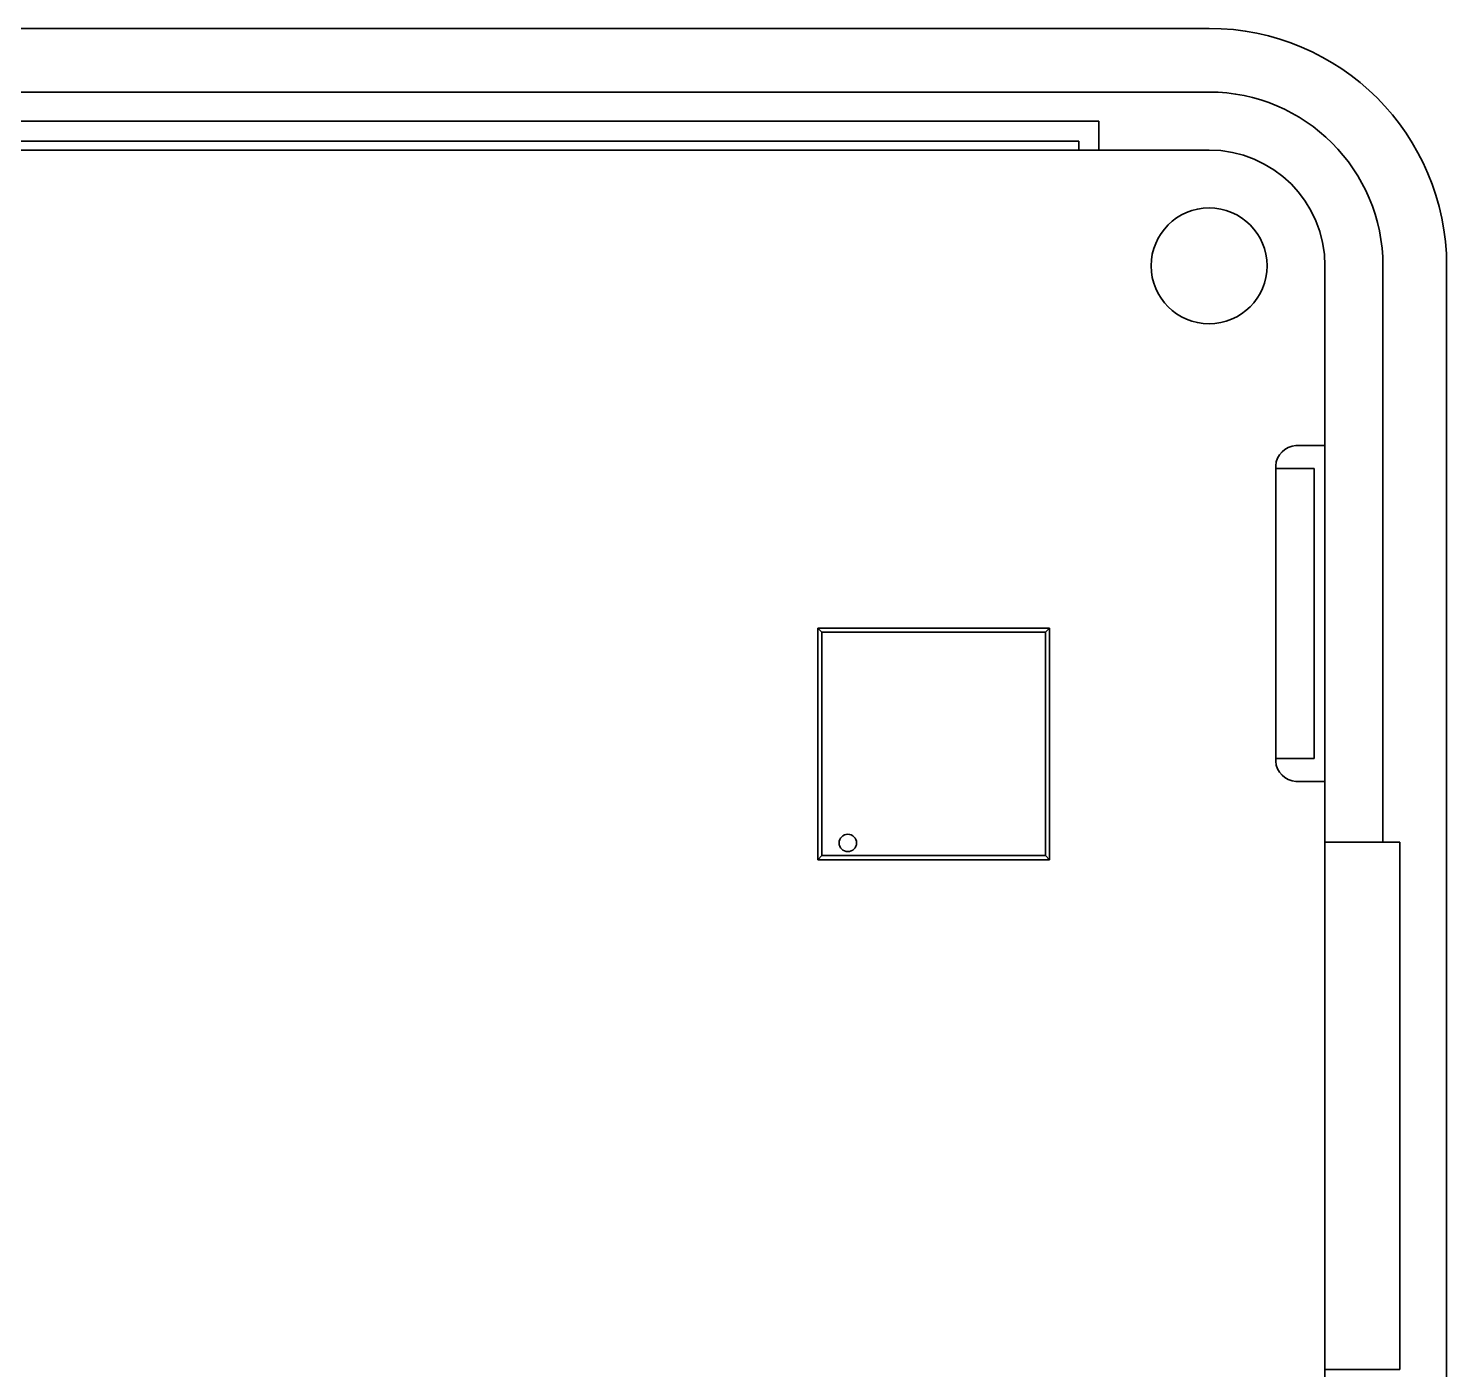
# Model space of a CAD drawing. Extents: x 468 to 804, y 295 to 621.
# Drawn here: x 737.53 to 762, y 415.95 to 439.1 of the extents above; entities that cross this region are included whole.
import ezdxf

# ---------------------------------------------------------------- set-up
doc = ezdxf.new("R2010")
doc.units = 0

msp = doc.modelspace()

# ---------------------------------------------------------------- linework, layer by layer
at = {"color": 7, "lineweight": 35}
for p, q in [((757.902, 439.1), (728.902, 439.1)), ((728.902, 438), (757.902, 438)), ((728.483, 437.5), (756.002, 437.5)), ((755.652, 437.15), (728.628, 437.15)), ((728.902, 437), (757.902, 437)), ((762.002, 435), (762.002, 406)), ((759.902, 406), (759.902, 426.1))]:
    msp.add_line(p, q, dxfattribs=at)
at = {"color": 7, "lineweight": 35, "ltscale": 0.012502}
for p, q in [((756.002, 437), (756.002, 437.5)), ((759.902, 431.9), (759.402, 431.9))]:
    msp.add_line(p, q, dxfattribs=at)
at = {"color": 7, "lineweight": 35, "ltscale": 0.003751}
msp.add_line((755.652, 437), (755.652, 437.15), dxfattribs=at)
at = {"color": 7, "lineweight": 35, "ltscale": 0.0775}
msp.add_line((759.902, 431.9), (759.902, 435), dxfattribs=at)
at = {"color": 7, "lineweight": 35, "ltscale": 0.248712}
msp.add_line((760.902, 435), (760.902, 425.052), dxfattribs=at)
at = {"color": 7, "lineweight": 35, "ltscale": 0.145}
msp.add_line((759.902, 426.1), (759.902, 431.9), dxfattribs=at)
at = {"color": 7, "lineweight": 35, "ltscale": 0.127501}
msp.add_line((759.052, 426.45), (759.052, 431.55), dxfattribs=at)
at = {"color": 7, "lineweight": 35, "ltscale": 0.016586}
for p, q in [((759.715, 431.5), (759.052, 431.5)), ((759.052, 426.5), (759.715, 426.5))]:
    msp.add_line(p, q, dxfattribs=at)
at = {"color": 7, "lineweight": 35, "ltscale": 0.125}
msp.add_line((759.715, 426.5), (759.715, 431.5), dxfattribs=at)
at = {"color": 7, "lineweight": 35, "ltscale": 0.09995}
for p, q in [((755.15, 428.748), (751.152, 428.748)), ((751.152, 428.748), (751.152, 424.75)), ((755.15, 424.75), (755.15, 428.748)), ((751.152, 424.75), (755.15, 424.75))]:
    msp.add_line(p, q, dxfattribs=at)
at = {"color": 7, "lineweight": 35, "ltscale": 0.002475}
for p, q in [((751.222, 428.678), (751.152, 428.748)), ((755.08, 428.678), (755.15, 428.748)), ((751.222, 424.82), (751.152, 424.75)), ((755.08, 424.82), (755.15, 424.75))]:
    msp.add_line(p, q, dxfattribs=at)
at = {"color": 7, "lineweight": 35, "ltscale": 0.096449}
for p, q in [((751.222, 428.678), (755.08, 428.678)), ((755.08, 424.82), (751.222, 424.82))]:
    msp.add_line(p, q, dxfattribs=at)
at = {"color": 7, "lineweight": 35, "ltscale": 0.09645}
for p, q in [((751.222, 424.82), (751.222, 428.678)), ((755.08, 428.678), (755.08, 424.82))]:
    msp.add_line(p, q, dxfattribs=at)
at = {"color": 7, "lineweight": 35, "ltscale": 0.00625}
for p, q in [((751.152, 427.875), (751.152, 428.125)), ((751.152, 427.375), (751.152, 427.625)), ((751.152, 426.875), (751.152, 427.125)), ((751.152, 426.375), (751.152, 426.625)), ((751.152, 425.875), (751.152, 426.125)), ((751.152, 425.375), (751.152, 425.625))]:
    msp.add_line(p, q, dxfattribs=at)
at = {"color": 7, "lineweight": 35, "ltscale": 0.0125}
msp.add_line((759.902, 426.1), (759.402, 426.1), dxfattribs=at)
at = {"color": 7, "lineweight": 35, "ltscale": 0.032338}
for p, q in [((761.195, 425.052), (759.902, 425.052)), ((759.902, 415.948), (761.195, 415.948))]:
    msp.add_line(p, q, dxfattribs=at)
at = {"color": 7, "lineweight": 35, "ltscale": 0.22758}
msp.add_line((761.195, 415.948), (761.195, 425.052), dxfattribs=at)
at = {"color": 7, "lineweight": 35}
for centre, radius in [((757.902, 435), 1), ((751.668, 425.04), 0.15)]:
    msp.add_circle(centre, radius, dxfattribs=at)
for centre, radius, start, end in [((757.902, 435), 4.1, 0, 90), ((757.902, 435), 3, 0, 90), ((757.902, 435), 2, 0, 90), ((759.427, 431.525), 0.376, 93.8282, 176.1856), ((759.427, 426.475), 0.376, 183.8172, 266.1877)]:
    msp.add_arc(centre, radius, start, end, dxfattribs=at)

doc.saveas('drawing.dxf')
